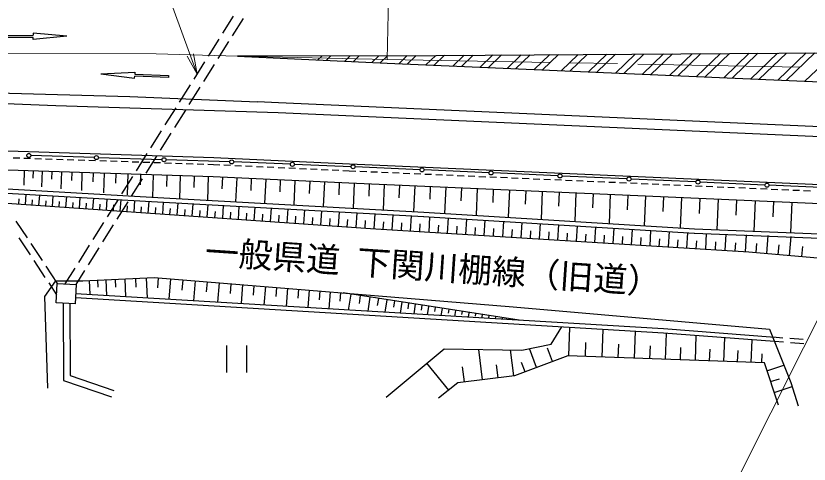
# Model space of a CAD drawing. Units: millimetres at full size, sheet at 1:1000; details may follow other scales. Extents: x 40000 to 680000, y 20000 to 380000.
# Drawn here: x 181464 to 240048, y 250567 to 283686 of the extents above; entities that cross this region are included whole.
import ezdxf
from ezdxf.enums import TextEntityAlignment as Align

# ---------------------------------------------------------------- set-up
doc = ezdxf.new("R2010")
doc.units = ezdxf.units.MM
doc.header["$LTSCALE"] = 1000
doc.linetypes.add('CHAIN', pattern=[18.5, 12, -1.5, 3.5, -1.5])
for name, color, linetype, lineweight in [('M-BGD', 7, 'Continuous', 25), ('M-BMK', 2, 'CHAIN', 13), ('M-STR-HTXT', 7, 'Continuous', 13), ('M-STR-STRC', 7, 'Continuous', 25)]:
    doc.layers.add(name, color=color, linetype=linetype, lineweight=lineweight)
doc.layers.add('M-BMK-HTXT', color=7, linetype='Continuous')
doc.styles.add('ＭＳ ゴシック', font='')
doc.styles.get('ＭＳ ゴシック').set_extended_font_data('MS Gothic')

# ---------------------------------------------------------------- blocks, each defined once
blk = doc.blocks.new('open_arrow')
at = {"color": 0, "linetype": 'Continuous', "lineweight": -2}
blk.add_lwpolyline([(7.5, 1.25), (0, 0), (7.5, -1.25)], dxfattribs=at)

msp = doc.modelspace()

# ---------------------------------------------------------------- linework, layer by layer
at = {"layer": 'M-BGD'}
for p, q in [((196749, 282397), (197547, 283667)), ((197465, 282221), (198263, 283491)), ((195685, 280704), (196483, 281974)), ((196401, 280528), (197199, 281798)), ((194621, 279010), (195419, 280280)), ((195337, 278834), (196135, 280104)), ((208530, 280206), (208547, 280205)), ((193557, 277317), (194355, 278587)), ((194273, 277141), (195071, 278411)), ((184416, 277050), (174057, 277442)), ((200830, 276520), (184416, 277050)), ((192493, 275623), (193291, 276893)), ((193209, 275447), (194007, 276717)), ((257492, 274013), (200830, 276520)), ((191428, 273930), (192226, 275200)), ((192145, 273754), (192943, 275024)), ((174167, 273942), (196079, 273211)), ((181257, 273205), (181756, 273189)), ((182056, 273179), (182556, 273162)), ((182856, 273152), (183356, 273135)), ((183655, 273125), (184155, 273109)), ((184455, 273099), (184955, 273082)), ((185255, 273072), (185754, 273055)), ((186054, 273045), (186554, 273029)), ((186854, 273019), (187353, 273002)), ((190364, 272236), (191162, 273507)), ((191080, 272060), (191878, 273331)), ((196079, 273211), (206108, 272743)), ((174120, 272543), (196023, 271812)), ((187653, 272992), (188153, 272975)), ((188453, 272965), (188952, 272949)), ((189252, 272939), (189752, 272922)), ((190052, 272912), (190552, 272895)), ((190851, 272885), (191351, 272869)), ((191651, 272859), (192151, 272842)), ((192451, 272832), (192950, 272815)), ((193250, 272805), (193750, 272789)), ((194050, 272779), (194549, 272762)), ((194849, 272752), (195349, 272735)), ((195649, 272725), (196059, 272712)), ((196059, 272712), (196527, 272690)), ((196827, 272676), (197327, 272652)), ((197626, 272639), (198126, 272615)), ((198425, 272601), (198925, 272578)), ((199224, 272564), (199724, 272541)), ((200024, 272527), (200523, 272503)), ((200823, 272489), (201322, 272466)), ((201622, 272452), (202121, 272429)), ((202421, 272415), (202920, 272391)), ((206108, 272743), (256128, 270568)), ((182078, 272278), (182041, 271173)), ((182741, 272255), (182722, 271703)), ((183404, 272233), (183364, 271049)), ((184114, 272210), (184094, 271618)), ((184825, 272186), (184782, 270917)), ((185586, 272161), (185565, 271526)), ((186347, 272135), (186302, 270775)), ((187163, 272108), (187141, 271428)), ((187980, 272081), (187931, 270623)), ((188854, 272052), (188830, 271323)), ((189729, 272022), (189676, 270460)), ((190666, 271991), (190640, 271210)), ((191603, 271960), (191547, 270287)), ((192607, 271926), (192579, 271090)), ((193610, 271893), (193553, 270177)), ((194640, 271859), (194611, 271001)), ((203220, 272377), (203720, 272354)), ((204019, 272340), (204519, 272317)), ((204818, 272303), (205318, 272279)), ((205617, 272265), (206086, 272243)), ((206086, 272243), (206572, 272222)), ((206872, 272209), (207371, 272188)), ((207671, 272174), (208171, 272153)), ((208470, 272140), (208970, 272118)), ((209270, 272105), (209769, 272083)), ((210069, 272070), (210568, 272048)), ((210868, 272035), (211368, 272014)), ((211667, 272001), (212167, 271979)), ((212467, 271966), (212966, 271944)), ((213266, 271931), (213765, 271909)), ((214065, 271896), (214565, 271875)), ((214864, 271862), (215364, 271840)), ((189300, 270543), (190098, 271813)), ((190016, 270367), (190814, 271637)), ((195669, 271824), (195610, 270065)), ((196023, 271812), (206045, 271344)), ((196724, 271780), (196683, 270900)), ((197780, 271730), (197696, 269950)), ((198848, 271680), (198806, 270790)), ((199916, 271631), (199832, 269833)), ((200994, 271580), (200952, 270682)), ((202073, 271530), (201988, 269715)), ((203162, 271479), (203119, 270572)), ((204250, 271428), (204165, 269596)), ((205350, 271377), (205307, 270461)), ((206045, 271344), (256084, 269168)), ((206449, 271327), (206369, 269475)), ((207560, 271278), (207520, 270353)), ((215664, 271827), (216163, 271805)), ((216463, 271792), (216962, 271770)), ((217262, 271757), (217762, 271736)), ((218061, 271723), (218561, 271701)), ((218861, 271688), (219360, 271666)), ((219660, 271653), (220159, 271631)), ((220459, 271618), (220959, 271597)), ((221258, 271584), (221758, 271562)), ((222058, 271549), (222557, 271527)), ((222857, 271514), (223356, 271492)), ((223656, 271479), (224156, 271458)), ((224455, 271445), (224955, 271423)), ((225255, 271410), (225754, 271388)), ((226054, 271375), (226553, 271353)), ((226853, 271340), (227353, 271319)), ((227652, 271305), (228152, 271284)), ((228451, 271271), (228951, 271249)), ((180388, 270935), (191509, 270289)), ((208672, 271230), (208590, 269353)), ((209798, 271181), (209757, 270243)), ((210924, 271132), (210841, 269230)), ((212065, 271083), (212024, 270131)), ((213206, 271033), (213122, 269094)), ((214370, 270982), (214328, 270013)), ((215533, 270932), (215447, 268950)), ((216722, 270880), (216679, 269889)), ((217911, 270828), (217823, 268803)), ((219126, 270775), (219082, 269763)), ((220342, 270723), (220252, 268652)), ((221584, 270669), (221539, 269634)), ((229251, 271236), (229750, 271214)), ((230050, 271201), (230550, 271179)), ((230849, 271166), (231349, 271145)), ((231648, 271132), (232148, 271110)), ((232448, 271097), (232947, 271075)), ((233247, 271062), (233746, 271040)), ((234046, 271027), (234546, 271006)), ((234845, 270993), (235345, 270971)), ((235645, 270958), (236144, 270936)), ((236444, 270923), (236943, 270901)), ((237243, 270888), (237743, 270867)), ((238042, 270854), (238542, 270832)), ((238842, 270819), (239341, 270797)), ((239641, 270784), (240140, 270762)), ((180371, 270616), (188001, 270172)), ((181672, 269776), (181699, 270159)), ((182171, 269741), (182224, 270508)), ((182670, 269706), (182697, 270096)), ((183168, 269672), (183222, 270450)), ((184166, 269603), (184221, 270392)), ((185164, 269534), (185219, 270334)), ((186161, 269464), (186218, 270276)), ((187159, 269395), (187216, 270218)), ((188001, 270172), (191491, 269970)), ((188160, 269326), (188218, 270160)), ((188236, 268850), (189034, 270120)), ((189175, 269255), (189233, 270101)), ((191511, 270289), (211603, 269188)), ((222826, 270615), (222734, 268499)), ((224095, 270559), (224049, 269501)), ((225365, 270504), (225271, 268342)), ((226662, 270448), (226615, 269366)), ((227960, 270391), (227864, 268181)), ((229286, 270334), (229238, 269228)), ((230612, 270276), (230514, 268017)), ((231968, 270217), (231918, 269087)), ((233323, 270158), (233224, 267885)), ((234687, 270099), (234637, 268962)), ((183667, 269637), (183695, 270032)), ((184665, 269568), (184693, 269968)), ((185662, 269499), (185691, 269905)), ((186660, 269430), (186689, 269841)), ((187659, 269360), (187688, 269778)), ((188667, 269291), (188697, 269713)), ((188952, 268674), (189750, 269944)), ((189689, 269220), (189719, 269648)), ((190203, 269184), (190262, 270041)), ((190724, 269148), (190754, 269582)), ((191246, 269112), (191306, 269981)), ((191493, 269970), (211585, 268869)), ((191776, 269075), (191806, 269517)), ((192306, 269038), (192367, 269922)), ((193385, 268963), (193447, 269863)), ((194483, 268887), (194547, 269802)), ((195601, 268810), (195665, 269741)), ((196738, 268731), (196804, 269679)), ((197896, 268651), (197963, 269615)), ((199074, 268569), (199142, 269551)), ((200273, 268486), (200342, 269485)), ((236050, 270039), (235952, 267777)), ((237407, 269980), (237358, 268849)), ((238765, 269921), (238667, 267670)), ((192845, 269001), (192877, 269450)), ((193934, 268925), (193966, 269383)), ((195042, 268848), (195074, 269314)), ((196169, 268770), (196202, 269244)), ((197317, 268691), (197350, 269173)), ((198485, 268610), (198519, 269101)), ((199673, 268527), (199708, 269027)), ((200883, 268443), (200918, 268952)), ((201493, 268401), (201563, 269418)), ((202734, 268315), (202806, 269350)), ((203998, 268227), (204071, 269280)), ((205284, 268138), (205358, 269210)), ((206593, 268047), (206669, 269138)), ((207923, 267957), (207991, 269066)), ((209264, 267874), (209333, 268992)), ((210617, 267790), (210687, 268918)), ((211599, 269188), (231580, 267951)), ((181469, 268528), (182294, 267276)), ((187172, 267156), (187970, 268426)), ((202113, 268358), (202149, 268875)), ((203366, 268271), (203403, 268798)), ((204641, 268183), (204678, 268719)), ((205939, 268093), (205976, 268638)), ((207258, 268001), (207296, 268555)), ((208593, 267916), (208628, 268475)), ((209941, 267832), (209975, 268396)), ((211297, 267748), (211332, 268315)), ((211579, 268869), (231560, 267631)), ((211978, 267706), (212048, 268840)), ((213338, 267622), (213408, 268756)), ((214698, 267538), (214769, 268671)), ((216059, 267454), (216129, 268587)), ((217419, 267369), (217489, 268503)), ((218779, 267285), (218849, 268419)), ((220139, 267201), (220209, 268334)), ((187888, 266980), (188686, 268250)), ((212658, 267664), (212693, 268231)), ((214018, 267580), (214053, 268147)), ((215379, 267496), (215414, 268062)), ((216739, 267411), (216774, 267978)), ((218099, 267327), (218134, 267894)), ((219459, 267243), (219494, 267810)), ((221499, 267117), (221569, 268250)), ((222859, 267033), (222929, 268166)), ((224219, 266949), (224289, 268082)), ((225579, 266864), (225649, 267997)), ((226938, 266780), (227008, 267913)), ((228298, 266696), (228368, 267829)), ((229657, 266612), (229727, 267745)), ((231591, 267950), (246319, 267366)), ((181687, 267290), (182512, 266037)), ((220819, 267159), (220854, 267726)), ((222179, 267075), (222214, 267641)), ((223539, 266991), (223574, 267557)), ((224899, 266906), (224934, 267473)), ((226258, 266822), (226293, 267389)), ((227618, 266738), (227653, 267305)), ((228978, 266654), (229013, 267220)), ((231017, 266528), (231087, 267661)), ((231578, 267630), (246306, 267046)), ((232407, 266442), (232479, 267601)), ((233847, 266353), (233921, 267552)), ((235337, 266260), (235414, 267502)), ((236919, 266130), (237032, 267448)), ((238606, 265985), (238727, 267391)), ((182570, 266858), (183395, 265606)), ((186108, 265463), (186906, 266733)), ((186824, 265287), (187622, 266557)), ((230337, 266570), (230372, 267136)), ((231712, 266485), (231748, 267064)), ((233127, 266397), (233164, 266997)), ((234592, 266306), (234631, 266927)), ((236128, 266199), (236185, 266857)), ((237763, 266058), (237823, 266761)), ((239507, 265908), (239571, 266658)), ((182787, 265620), (183612, 264367)), ((183670, 265188), (184514, 263908)), ((185110, 263876), (185842, 265039)), ((185910, 263833), (186558, 264863)), ((188802, 264219), (188831, 263637)), ((189501, 264254), (189567, 262935)), ((190293, 264294), (190326, 263634)), ((191084, 264333), (191159, 262839)), ((191980, 264338), (191919, 263592)), ((192874, 264264), (192750, 262744)), ((183888, 263950), (184469, 263067)), ((184438, 262488), (184514, 263908)), ((184514, 263908), (185910, 263833)), ((185910, 263833), (185834, 262413)), ((186867, 264123), (186918, 263093)), ((187485, 264154), (187510, 263639)), ((188102, 264184), (188160, 263019)), ((193787, 264190), (193724, 263430)), ((194699, 264115), (194578, 262635)), ((195587, 264042), (195527, 263302)), ((196476, 263970), (196358, 262528)), ((197341, 263899), (197282, 263178)), ((198206, 263828), (198091, 262424)), ((199048, 263759), (198991, 263057)), ((199890, 263690), (199779, 262323)), ((229303, 260555), (185876, 263156)), ((200711, 263623), (200655, 262940)), ((201531, 263556), (201422, 262225)), ((202330, 263491), (202276, 262825)), ((203129, 263425), (203023, 262129)), ((203907, 263362), (203854, 262713)), ((204685, 263298), (204581, 262035)), ((205442, 263236), (205391, 262605)), ((218636, 261194), (205624, 263221)), ((206195, 263131), (206008, 261950)), ((185834, 262413), (184438, 262488)), ((229282, 260255), (185858, 262856)), ((206903, 263019), (206810, 262429)), ((207612, 262908), (207448, 261864)), ((208239, 262809), (208156, 262287)), ((208865, 262710), (208719, 261788)), ((209418, 262623), (209346, 262162)), ((209972, 262536), (209844, 261720)), ((210466, 262458), (210402, 262050)), ((184953, 262431), (184987, 256754)), ((185453, 262434), (185485, 257111)), ((210960, 262380), (210846, 261660)), ((211454, 262302), (211397, 261942)), ((211948, 262224), (211849, 261600)), ((212442, 262146), (212392, 261834)), ((212935, 262069), (212852, 261540)), ((213429, 261991), (213388, 261726)), ((213923, 261913), (213855, 261480)), ((214417, 261835), (214383, 261619)), ((214911, 261757), (214858, 261420)), ((215405, 261679), (215378, 261511)), ((215899, 261601), (215861, 261360)), ((216393, 261523), (216374, 261403)), ((216887, 261446), (216864, 261300)), ((217381, 261368), (217369, 261295)), ((222295, 258561), (222371, 260669)), ((224754, 258473), (224828, 260522)), ((227144, 258387), (227216, 260379)), ((237490, 259631), (229282, 260255)), ((237512, 259930), (229303, 260555)), ((229441, 258305), (229510, 260219)), ((223525, 258517), (223561, 259542)), ((231645, 258226), (231711, 260062)), ((233757, 258150), (233820, 259910)), ((235772, 258078), (235832, 259757)), ((238111, 259883), (237366, 259941)), ((238161, 259578), (237490, 259631)), ((239607, 259767), (238610, 259844)), ((239657, 259462), (238660, 259540)), ((197010, 259331), (197010, 257331)), ((198510, 257331), (198510, 259331)), ((215930, 256802), (215658, 259042)), ((218236, 257082), (218003, 259003)), ((219920, 257701), (219395, 259102)), ((221106, 258145), (220736, 259132)), ((225949, 258430), (225985, 259426)), ((228293, 258346), (228327, 259303)), ((230543, 258265), (230576, 259183)), ((232701, 258188), (232733, 259068)), ((234765, 258114), (234795, 258953)), ((236564, 258049), (236588, 258709)), ((213427, 256039), (211819, 258019)), ((217083, 256942), (216966, 257903)), ((219080, 257385), (218817, 258086)), ((236935, 257462), (238190, 257874)), ((214585, 256639), (214450, 257759)), ((184987, 256754), (188537, 255528)), ((185485, 257111), (188701, 256001)), ((237198, 256662), (237865, 256881)), ((237461, 255862), (238794, 256300))]:
    msp.add_line(p, q, dxfattribs=at)
for points in [[(179358, 269936), (207653, 267974), (235598, 266244), (255097, 264565), (267871, 263460), (294501, 259837), (308113, 257345), (326494, 253594)], [(183822, 256172), (183603, 262961), (184426, 264102), (186416, 264100), (191675, 264363), (218191, 262193)], [(218191, 262193), (237127, 260539), (238703, 256588), (239243, 254886)], [(208817, 255522), (213101, 259085), (218836, 258989), (220994, 259425), (221780, 260705)], [(237773, 254912), (236745, 258043), (222225, 258564), (218284, 257087), (214093, 256579), (212685, 255436)]]:
    msp.add_lwpolyline(points, dxfattribs=at)
at = {"layer": 'M-BMK'}
msp.add_line((208888, 280468), (331807, 278201), dxfattribs=at)
for points in [[(191832, 280878), (171436, 280929), (163947, 280467), (156338, 279565), (148929, 278276), (141566, 276630), (134220, 275215), (126938, 274160), (119378, 272971), (113260, 272291), (106929, 272064), (100613, 271963)], [(191832, 280878), (197831, 280712), (208888, 280467)]]:
    msp.add_lwpolyline(points, dxfattribs=at)
at = {"layer": 'M-STR-HTXT'}
msp.add_line((208888, 280467), (209563, 317059), dxfattribs=at)
for points in [[(194853, 279381), (180000, 320000), (151250, 320000)], [(246835, 273509), (230000, 240000), (201250, 240000)]]:
    msp.add_lwpolyline(points, dxfattribs=at)
at = {"layer": 'M-STR-STRC'}
for p, q in [((185234, 282185), (182733, 282399)), ((182733, 282399), (182733, 282249)), ((182735, 281949), (182734, 282099)), ((185234, 282185), (182735, 281949)), ((204058, 280712), (203748, 280414)), ((204711, 280716), (204369, 280387)), ((206162, 280726), (205748, 280327)), ((206814, 280730), (206368, 280300)), ((208265, 280739), (207747, 280240)), ((208918, 280744), (208368, 280213)), ((208918, 280744), (208368, 280213)), ((208894, 280744), (257848, 281065)), ((210369, 280753), (209746, 280153)), ((211022, 280757), (210367, 280126)), ((212473, 280767), (211746, 280066)), ((213126, 280771), (212366, 280039)), ((214577, 280781), (213745, 279979)), ((215230, 280785), (214366, 279952)), ((216680, 280795), (215744, 279892)), ((217333, 280799), (216365, 279866)), ((218784, 280808), (217744, 279806)), ((219437, 280813), (218364, 279779)), ((220888, 280822), (219743, 279719)), ((221541, 280827), (220364, 279692)), ((222992, 280836), (221742, 279632)), ((223645, 280840), (222363, 279605)), ((225096, 280850), (223742, 279545)), ((225749, 280854), (224362, 279518)), ((227200, 280864), (225741, 279458)), ((227852, 280868), (226362, 279431)), ((229303, 280877), (227740, 279371)), ((229956, 280882), (228361, 279344)), ((231407, 280891), (229740, 279284)), ((232060, 280896), (230360, 279257)), ((233511, 280905), (231739, 279197)), ((234164, 280909), (232360, 279170)), ((235615, 280919), (233738, 279111)), ((236268, 280923), (234359, 279084)), ((237719, 280933), (235738, 279024)), ((238371, 280937), (236358, 278997)), ((239822, 280947), (237737, 278937)), ((240475, 280951), (238358, 278910)), ((241926, 280960), (239736, 278850)), ((208883, 280191), (257792, 278065)), ((187744, 279401), (190251, 279532)), ((190251, 279532), (190245, 279382)), ((187744, 279401), (190234, 279082)), ((190234, 279082), (190239, 279232)), ((174070, 278165), (189873, 277720)), ((189873, 277720), (199314, 277333)), ((200858, 277270), (199314, 277333)), ((257515, 274762), (200858, 277270)), ((187265, 273217), (182571, 273366)), ((192260, 273059), (187565, 273208)), ((197254, 272901), (192560, 273050)), ((201737, 272723), (197554, 272891)), ((206221, 272543), (202037, 272711)), ((211314, 272317), (206520, 272530)), ((216407, 272091), (211613, 272304)), ((221500, 271865), (216706, 272078)), ((226593, 271638), (221800, 271851)), ((231686, 271412), (226893, 271625)), ((236779, 271186), (231986, 271399)), ((241872, 270960), (237079, 271173))]:
    msp.add_line(p, q, dxfattribs=at)
for points in [[(182734, 282099), (180234, 282087), (180233, 282237), (182733, 282249)], [(208894, 280744), (197831, 280712), (208883, 280191)], [(190245, 279382), (192743, 279288), (192738, 279138), (190239, 279232)]]:
    msp.add_lwpolyline(points, dxfattribs=at)
for centre in [(182421, 273370), (187415, 273212), (192410, 273055), (197404, 272897), (201887, 272717), (206370, 272537), (211464, 272310), (216557, 272084), (221650, 271858), (226743, 271632), (231836, 271406), (236929, 271179)]:
    msp.add_circle(centre, 150, dxfattribs=at)

# ---------------------------------------------------------------- block references
at = {"layer": 'M-STR-HTXT', "xscale": 200, "yscale": 200, "rotation": 110.1}
msp.add_blockref('open_arrow', (194853, 279381), dxfattribs=at)

# ---------------------------------------------------------------- texts
at = {"layer": 'M-BMK-HTXT', "style": 'ＭＳ ゴシック'}
msp.add_text('一般県道 下関川棚線（旧道）', height=1833, rotation=356.12, dxfattribs=at).set_placement((212275, 265148), align=Align.MIDDLE_CENTER)

doc.saveas('drawing.dxf')
